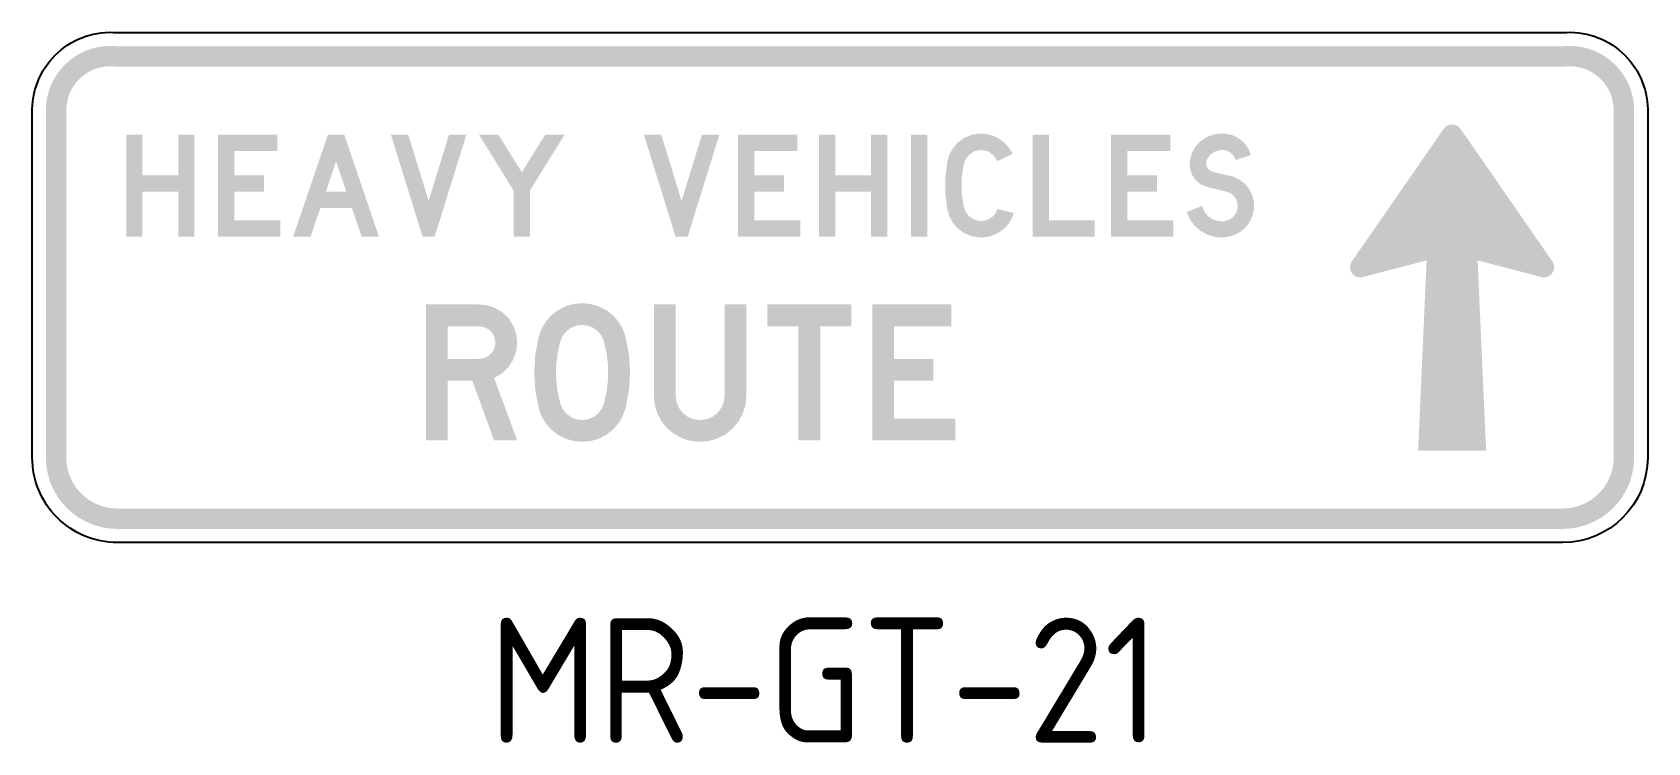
# Model space of a CAD drawing. Extents: x 168.7 to 201, y 198.7 to 212.9.
import ezdxf
from ezdxf.enums import TextEntityAlignment as Align

# ---------------------------------------------------------------- set-up
doc = ezdxf.new("R2010")
doc.units = 0
doc.layers.add('L18', color=4, linetype='CONTINUOUS')
doc.layers.add('T25', color=1, linetype='CONTINUOUS')
doc.styles.add('ISO', font='iso.shx')

msp = doc.modelspace()

# ---------------------------------------------------------------- hatches: boundary and pattern name
at = {"layer": 'L18'}
h = msp.add_hatch(color=256, dxfattribs=at)
edge = h.paths.add_edge_path(flags=16)
edge.add_line((169.3643988137368, 204.4020407600713), (169.3643988137369, 211.3655689607403))
edge.add_arc((170.2463329264779, 211.3460028570431), 0.8821511274324143, 83.25079805698289, 178.7290759299583, ccw=False)
edge.add_line((170.3500064720825, 212.2220407600884), (199.3187911553916, 212.2220407600884))
edge.add_arc((199.4224647009961, 211.3460028570431), 0.8821511274324071, 1.270924070002195, 96.74920194301279, ccw=False)
edge.add_line((200.3043988137372, 211.3655689607396), (200.3043988137372, 204.4020407600712))
edge.add_arc((199.284398813737, 204.4020407600713), 1.020000000000174, 270, 359.9999999999996, ccw=False)
edge.add_line((199.284398813737, 203.382040760071), (170.384398813737, 203.3820407600711))
edge.add_arc((170.384398813737, 204.4020407600713), 1.020000000000174, 180.0000000000008, 270, ccw=False)
edge = h.paths.add_edge_path()
edge.add_line((168.9563988137369, 204.4020407600713), (168.9563988137369, 211.3696654097799))
edge.add_arc((170.2463329264779, 211.3460028570431), 1.290151127432414, 84.42012920921292, 178.9490840276379, ccw=False)
edge.add_line((170.3717785129212, 212.6300407600884), (199.297019114553, 212.6300407600884))
edge.add_arc((199.4224647009961, 211.3460028570431), 1.290151127432408, 1.0509159723492871, 95.57987079078379, ccw=False)
edge.add_line((200.7123988137372, 211.3696654097796), (200.7123988137372, 204.4020407600712))
edge.add_arc((199.284398813737, 204.4020407600713), 1.42800000000018, 270, 359.99999999999943, ccw=False)
edge.add_line((199.284398813737, 202.9740407600711), (170.384398813737, 202.9740407600711))
edge.add_arc((170.384398813737, 204.4020407600713), 1.428000000000173, 180.0000000000006, 270.0000000000003, ccw=False)
h = msp.add_hatch(color=256, dxfattribs=at)
edge = h.paths.add_edge_path()
edge.add_arc((197.0737172099634, 210.8620407600713), 0.2040000000000068, 34.69515353123165, 145.3048464687643)
edge.add_line((196.9059900028681, 210.9781595957526), (195.0699900028681, 208.3261595957526))
edge.add_arc((195.2377172099634, 208.2100407600713), 0.2039999999999949, 145.304846468766, 284.6593451461217)
edge.add_line((195.2893438051909, 208.0126814566036), (196.5637172099634, 208.3460407600712))
edge.add_line((196.5637172099634, 208.3460407600712), (196.3937172099634, 204.5380407600712))
edge.add_line((196.3937172099635, 204.5380407600712), (197.7537172099635, 204.5380407600712))
edge.add_line((197.7537172099634, 204.5380407600712), (197.5837172099634, 208.3460407600712))
edge.add_line((197.5837172099635, 208.3460407600712), (198.858090614736, 208.0126814566036))
edge.add_arc((198.9097172099635, 208.2100407600713), 0.2040000000000045, 255.3406548538788, 394.695153531234)
edge.add_line((199.0774444170588, 208.3261595957526), (197.2414444170588, 210.9781595957526))
h = msp.add_hatch(color=256, dxfattribs=at)
h.paths.add_polyline_path([(179.3281097303565, 210.861895510865), (178.6345820277865, 209.7406013775759), (178.6345820277865, 208.8231789048847), (178.3087514273664, 208.8231789048847), (178.3087514273664, 209.7406013775759), (177.6152237247964, 210.861895510865), (178.0029439364694, 210.861895510865), (178.4725768689184, 210.1082984797259), (178.9403895186835, 210.861895510865)])
h.paths.add_polyline_path([(177.0163507217896, 210.861895510865), (177.3640247144166, 210.861895510865), (176.7305663404156, 208.8231789048847), (176.4866484607716, 208.8231789048847), (175.8550103694544, 210.861895510865), (176.2008640793975, 210.861895510865), (176.6086074005936, 209.5367297169778)])
h.paths.add_polyline_path([(174.9630718543381, 209.7205782680529), (174.555328533142, 209.7205782680529), (174.7592001937401, 210.3321932498469)], flags=16)
h.paths.add_polyline_path([(174.249521042245, 208.8231789048847), (173.901847049618, 208.8231789048847), (174.5953747521881, 210.861895510865), (174.9212053526082, 210.861895510865), (175.6147330551782, 208.8231789048847), (175.2688793452351, 208.8231789048847), (175.0741090980567, 209.3947476676328), (174.4424710067396, 209.3947476676328)])
h.paths.add_polyline_path([(173.3157160253987, 209.7205782680529), (172.7241241531276, 209.7205782680529), (172.7241241531276, 209.1490095053048), (173.6415466258187, 209.1490095053048), (173.6415466258187, 208.8231789048847), (172.3982935527076, 208.8231789048847), (172.3982935527076, 210.861895510865), (173.5814772972497, 210.861895510865), (173.5814772972497, 210.536064910445), (172.7241241531276, 210.536064910445), (172.7241241531276, 210.0464088684729), (173.3157160253987, 210.0464088684729)])
h.paths.add_polyline_path([(171.9268403375746, 208.8231789048847), (171.6010097371546, 208.8231789048847), (171.6010097371546, 209.7205782680529), (170.8874589250615, 209.7205782680529), (170.8874589250615, 208.8231789048847), (170.5616283246414, 208.8231789048847), (170.5616283246414, 210.861895510865), (170.8874589250615, 210.861895510865), (170.8874589250615, 210.0464088684729), (171.6010097371546, 210.0464088684729), (171.6010097371546, 210.861895510865), (171.9268403375746, 210.861895510865)])
h = msp.add_hatch(color=256, dxfattribs=at)
h.paths.add_polyline_path([(192.7454133934641, 210.3522163593699), (193.0512208843612, 210.4541521896689), (193.0020732518956, 210.576111129491), (192.9256213791713, 210.6835078078417), (192.829146396924, 210.7708813766695), (192.7162888705215, 210.8364115532903), (192.5906893653317, 210.8746374896524), (192.4596290120901, 210.883738903072), (192.3085455493255, 210.8655360762328), (192.1665634999804, 210.8127478783994), (192.0391437121067, 210.7271945922556), (191.9372078818077, 210.6143370658531), (191.8662168571352, 210.4796361472437), (191.827990920773, 210.3321932498469), (191.8298112034569, 210.1956720485536), (191.869857422503, 210.064611695312), (191.9463092952272, 209.9499338862256), (192.051885690894, 209.8625603173979), (192.215711132446, 209.8024909888289), (192.3977394008371, 209.7606244870989), (192.5615648423891, 209.7205782680529), (192.6416572804812, 209.6878131797425), (192.7090077397859, 209.6350249819091), (192.7581553722515, 209.5622136745526), (192.7854596125102, 209.4803009537766), (192.7854596125102, 209.3947476676328), (192.7563350895676, 209.2982726853855), (192.6980860436825, 209.2163599646095), (192.6161733229064, 209.1581109187244), (192.5215186233431, 209.1289863957818), (192.4032002488889, 209.1308066784657), (192.2885224398025, 209.16539204946), (192.1902271748713, 209.2327425087647), (192.1174158675149, 209.3255769256442), (192.0719088004171, 209.4347938866788), (191.76610130952, 209.3128349468568), (191.827990920773, 209.1708528975117), (191.9190050549686, 209.0452533923219), (192.0336828640549, 208.941497279339), (192.1683837826644, 208.8650454066147), (192.3158266800612, 208.817718056833), (192.4687304255096, 208.8031557953617), (192.6234544536421, 208.8231789048847), (192.747233676148, 208.8650454066147), (192.8600912025505, 208.9305755832355), (192.9565661847978, 209.0197694347471), (193.0330180575221, 209.125345830414), (193.0858062553555, 209.2454844875521), (193.1131104956141, 209.3729042754259), (193.1112902129302, 209.5148863247709), (193.0767048419359, 209.6514075260642), (193.012994947999, 209.7751867485702), (192.9238010964874, 209.8844037096048), (192.8127638527688, 209.9681367130648), (192.6835237822112, 210.0263857589499), (192.3977394008371, 210.0882753702029), (192.2557573514921, 210.1283215892489), (192.1975083056069, 210.1701880909789), (192.1629229346126, 210.2338979849158), (192.1538215211931, 210.3048890095883), (192.1738446307161, 210.3740597515769), (192.2466559380725, 210.4668941684563), (192.3449512030037, 210.5287837797093), (192.4596290120901, 210.556088019968), (192.5542837116535, 210.5469866065484), (192.6380167151134, 210.5051201048185), (192.7053671744181, 210.4377696455138)])
h.paths.add_polyline_path([(189.9294360814539, 209.1490095053048), (189.9294360814539, 208.8231789048847), (188.6843627256588, 208.8231789048847), (188.6843627256588, 210.861895510865), (189.0120136087628, 210.861895510865), (189.0120136087628, 209.1490095053048)])
h.paths.add_polyline_path([(186.9823984162021, 209.3528811659028), (187.024264917932, 209.2181802472934), (187.0934356599206, 209.0925807421036), (187.1862700768001, 208.9851840637528), (187.3264318434613, 208.8868887988216), (187.4866167196454, 208.8231789048847), (187.6559030092491, 208.8031557953617), (187.8251892988528, 208.8231789048847), (187.985374175037, 208.8868887988216), (188.1255359416982, 208.9851840637528), (188.2056283797902, 209.0761981979484), (188.2675179910432, 209.1799543109313), (188.3075642100893, 209.2928118373338), (187.9817336096692, 209.3729042754259), (187.9507888040427, 209.2964524027016), (187.8998208888932, 209.2309222260808), (187.7887836451746, 209.1562906360405), (187.6559030092491, 209.1289863957818), (187.5230223733236, 209.1562906360405), (187.4119851296051, 209.2309222260808), (187.3464549529843, 209.3146552295407), (187.310049299306, 209.4147707771558), (187.2645422322083, 209.6987348758459), (187.2645422322083, 209.9863395399039), (187.310049299306, 210.270303638594), (187.3464549529843, 210.3704191862091), (187.4119851296051, 210.4541521896689), (187.5230223733236, 210.5306040623932), (187.6559030092491, 210.556088019968), (187.7887836451746, 210.5306040623932), (187.8998208888932, 210.4541521896689), (187.9817336096692, 210.3321932498469), (188.2875411005662, 210.4759955818759), (188.2165500758937, 210.5943139563301), (188.1255359416982, 210.6998903519969), (187.985374175037, 210.800005899612), (187.8251892988528, 210.861895510865), (187.6559030092491, 210.883738903072), (187.4866167196454, 210.861895510865), (187.3264318434613, 210.800005899612), (187.1862700768001, 210.6998903519969), (187.0934356599206, 210.5924936736462), (187.024264917932, 210.4687144511403), (186.9823984162021, 210.3321932498469), (186.942352197156, 210.0063626494269), (186.942352197156, 209.6787117663229)])
h.paths.add_polyline_path([(186.5801159430578, 208.8231789048847), (186.2542853426377, 208.8231789048847), (186.2542853426377, 210.861895510865), (186.5801159430578, 210.861895510865)])
h.paths.add_polyline_path([(182.0749163003782, 210.861895510865), (182.4225902930052, 210.861895510865), (181.7891319190041, 208.8231789048847), (181.5452140393601, 208.8231789048847), (180.913575948043, 210.861895510865), (181.2594296579861, 210.861895510865), (181.6671729791821, 209.5367297169778)])
h.paths.add_polyline_path([(191.1726891545651, 209.7205782680529), (190.581097282294, 209.7205782680529), (190.581097282294, 209.1490095053048), (191.4985197549851, 209.1490095053048), (191.4985197549851, 208.8231789048847), (190.2552666818739, 208.8231789048847), (190.2552666818739, 210.861895510865), (191.4384504264161, 210.861895510865), (191.4384504264161, 210.536064910445), (190.581097282294, 210.536064910445), (190.581097282294, 210.0464088684729), (191.1726891545651, 210.0464088684729)])
h.paths.add_polyline_path([(183.7149909985819, 209.7205782680529), (183.1233991263109, 209.7205782680529), (183.1233991263109, 209.1490095053048), (184.040821599002, 209.1490095053048), (184.040821599002, 208.8231789048847), (182.7975685258908, 208.8231789048847), (182.7975685258908, 210.861895510865), (183.9807522704329, 210.861895510865), (183.9807522704329, 210.536064910445), (183.1233991263109, 210.536064910445), (183.1233991263109, 210.0464088684729), (183.7149909985819, 210.0464088684729)])
h.paths.add_polyline_path([(185.7828321275047, 208.8231789048847), (185.4570015270847, 208.8231789048847), (185.4570015270847, 209.7205782680529), (184.7434507149916, 209.7205782680529), (184.7434507149916, 208.8231789048847), (184.4176201145715, 208.8231789048847), (184.4176201145715, 210.861895510865), (184.7434507149916, 210.861895510865), (184.7434507149916, 210.0464088684729), (185.4570015270847, 210.0464088684729), (185.4570015270847, 210.861895510865), (185.7828321275047, 210.861895510865)])
h = msp.add_hatch(color=256, dxfattribs=at)
h.paths.add_polyline_path([(182.8922232254542, 205.2863696500458), (182.8066699393104, 205.1261847738616), (182.691992130224, 204.9860230072005), (182.5518303635628, 204.8695249154302), (182.3916454873787, 204.7857919119703), (182.2168983497232, 204.7330037141369), (182.036690364016, 204.7166211699817), (181.8564823783088, 204.7330037141369), (181.6817352406534, 204.7857919119703), (181.5215503644692, 204.8695249154302), (181.3813885978081, 204.9860230072005), (181.2667107887217, 205.1261847738616), (181.1811575025779, 205.2863696500458), (181.1301895874284, 205.4592965050173), (181.1119867605893, 205.6413247734084), (181.1119867605893, 207.4634277400033), (181.547034322044, 207.4634277400033), (181.547034322044, 205.6413247734084), (181.5634168661992, 205.5139049855347), (181.6125644986648, 205.3955866110804), (181.6908366540729, 205.2936507807814), (181.790952201688, 205.2153786253733), (181.9110908588262, 205.1680512755916), (182.036690364016, 205.1516687314364), (182.1641101518898, 205.1680512755916), (182.282428526344, 205.2153786253733), (182.384364356643, 205.2936507807814), (182.4608162293673, 205.3955866110804), (182.5099638618329, 205.5139049855347), (182.5263464059881, 205.6413247734084), (182.5263464059881, 207.4634277400033), (182.9613939674428, 207.4634277400033), (182.9613939674428, 205.6413247734084), (182.9450114232876, 205.4592965050173)])
h.paths.add_polyline_path([(185.9157127634303, 205.9398511335698), (185.9157127634303, 205.178972971695), (187.1389427270184, 205.178972971695), (187.1389427270184, 204.7439254102403), (185.4806652019755, 204.7439254102403), (185.4806652019755, 207.4634277400033), (187.0588502889263, 207.4634277400033), (187.0588502889263, 207.0283801785486), (185.9157127634303, 207.0283801785486), (185.9157127634303, 206.3748986950245), (186.7038951655637, 206.3748986950245), (186.7038951655637, 205.9398511335698)])
h.paths.add_polyline_path([(184.0044159453238, 204.7439254102403), (184.4394635067785, 204.7439254102403), (184.4394635067785, 207.0283801785486), (185.0638204673599, 207.0283801785486), (185.0638204673599, 207.4634277400033), (183.3782387020584, 207.4634277400033), (183.3782387020584, 207.0283801785486), (184.0044159453238, 207.0283801785486)])
h.paths.add_polyline_path([(180.6368929800885, 206.1036765751218), (180.6150495878816, 206.4586316984844), (180.5476991285769, 206.8099462564792), (180.4930906480595, 206.9701311326634), (180.4075373619157, 207.1175740300602), (180.2946798355133, 207.244993817934), (180.1617991995878, 207.3505702136008), (180.0107157368232, 207.4270220863251), (179.8468902952712, 207.4743494361068), (179.6776040056674, 207.490731980262), (179.5101379987476, 207.4743494361068), (179.3463125571957, 207.4270220863251), (179.195229094431, 207.3505702136008), (179.0605281758216, 207.244993817934), (178.9494909321031, 207.1175740300602), (178.8639376459593, 206.9701311326634), (178.807508882758, 206.8099462564792), (178.7419787061372, 206.4586316984844), (178.7201353139303, 206.1036765751218), (178.7419787061372, 205.7469011690753), (178.807508882758, 205.3955866110804), (178.8639376459593, 205.2354017348963), (178.9494909321031, 205.0879588374995), (179.0605281758216, 204.9605390496257), (179.195229094431, 204.8567829366428), (179.3463125571957, 204.7785107812346), (179.5101379987476, 204.731183431453), (179.6776040056674, 204.7166211699817), (179.8468902952712, 204.731183431453), (180.0107157368232, 204.7785107812346), (180.1617991995878, 204.8567829366428), (180.2946798355133, 204.9605390496257), (180.4075373619157, 205.0879588374995), (180.4930906480595, 205.2354017348963), (180.5476991285769, 205.3955866110804), (180.6150495878816, 205.7469011690753)])
h.paths.add_polyline_path([(180.198204853266, 206.2292760803116), (180.1690803303234, 206.4822953733753), (180.1126515671222, 206.7280335357033), (180.0671445000244, 206.835430214054), (179.9943331926679, 206.9264443482496), (179.9014987757885, 206.9956150902382), (179.7941020974378, 207.039301874652), (179.6776040056674, 207.0556844188072), (179.5629261965811, 207.039301874652), (179.4555295182303, 206.9956150902382), (179.3626951013509, 206.9264443482496), (179.2898837939944, 206.835430214054), (179.2425564442127, 206.7280335357033), (179.1861276810115, 206.4822953733753), (179.1588234407528, 206.2292760803116), (179.1588234407528, 205.976256787248), (179.1861276810115, 205.7250577768683), (179.2425564442127, 205.4774993318564), (179.2898837939944, 205.3719229361896), (179.3626951013509, 205.2809088019941), (179.4555295182303, 205.2099177773216), (179.5629261965811, 205.1662309929077), (179.6776040056674, 205.1516687314364), (179.7941020974378, 205.1662309929077), (179.9014987757885, 205.2099177773216), (179.9943331926679, 205.2809088019941), (180.0671445000244, 205.3719229361896), (180.1126515671222, 205.4774993318564), (180.1690803303234, 205.7250577768683), (180.198204853266, 205.976256787248)], flags=16)
h.paths.add_polyline_path([(176.9926870468988, 206.3748986950245), (176.9926870468988, 207.0283801785486), (177.6170440074802, 207.0283801785486), (177.7189798377793, 207.0119976343934), (177.8099939719748, 206.9664905672956), (177.8828052793313, 206.8936792599392), (177.928312346429, 206.8026651257436), (177.9446948905842, 206.7007292954446), (177.928312346429, 206.6006137478295), (177.8828052793313, 206.509599613634), (177.8099939719748, 206.4367883062775), (177.7189798377793, 206.3912812391797), (177.6170440074802, 206.3748986950245)], flags=16)
h.paths.add_polyline_path([(176.9926870468988, 205.9398511335698), (176.9926870468988, 204.7439254102403), (176.5576394854441, 204.7439254102403), (176.5576394854441, 207.4634277400033), (177.6170440074802, 207.4634277400033), (177.7881505797679, 207.4452249131642), (177.948335455952, 207.3887961499629), (178.0939580706649, 207.2977820157674), (178.2140967278031, 207.1776433586293), (178.3051108619986, 207.0320207439164), (178.3615396251998, 206.8718358677322), (178.379742452039, 206.7007292954446), (178.3597193425159, 206.5241618751052), (178.2978297312629, 206.3566958681855), (178.2013547490157, 206.2074326881047), (178.072114678458, 206.0836534655988), (177.9173906503256, 205.9944596140872), (178.379742452039, 204.7439254102403), (177.9173906503256, 204.7439254102403), (177.4823430888708, 205.9398511335698)])

# ---------------------------------------------------------------- linework, layer by layer
msp.add_lwpolyline([(168.684398813737, 204.4020407600713), (168.684398813737, 211.3720407600712, -0.4354116300368945), (170.384398813737, 212.9020407600883), (199.284398813737, 212.9020407600882, -0.4354116300368944), (200.984398813737, 211.3720407600712), (200.984398813737, 204.4020407600712, -0.414213562373095), (199.284398813737, 202.7020407600712), (170.384398813737, 202.7020407600712, -0.4142135623730951)], format="xyb", close=True, dxfattribs=at)

# ---------------------------------------------------------------- texts
at = {"layer": 'T25', "style": 'ISO'}
msp.add_text('MR-GT-21', height=2.5, dxfattribs=at).set_placement((184.525961370621, 198.6977894599106), align=Align.CENTER)

doc.saveas('drawing.dxf')
